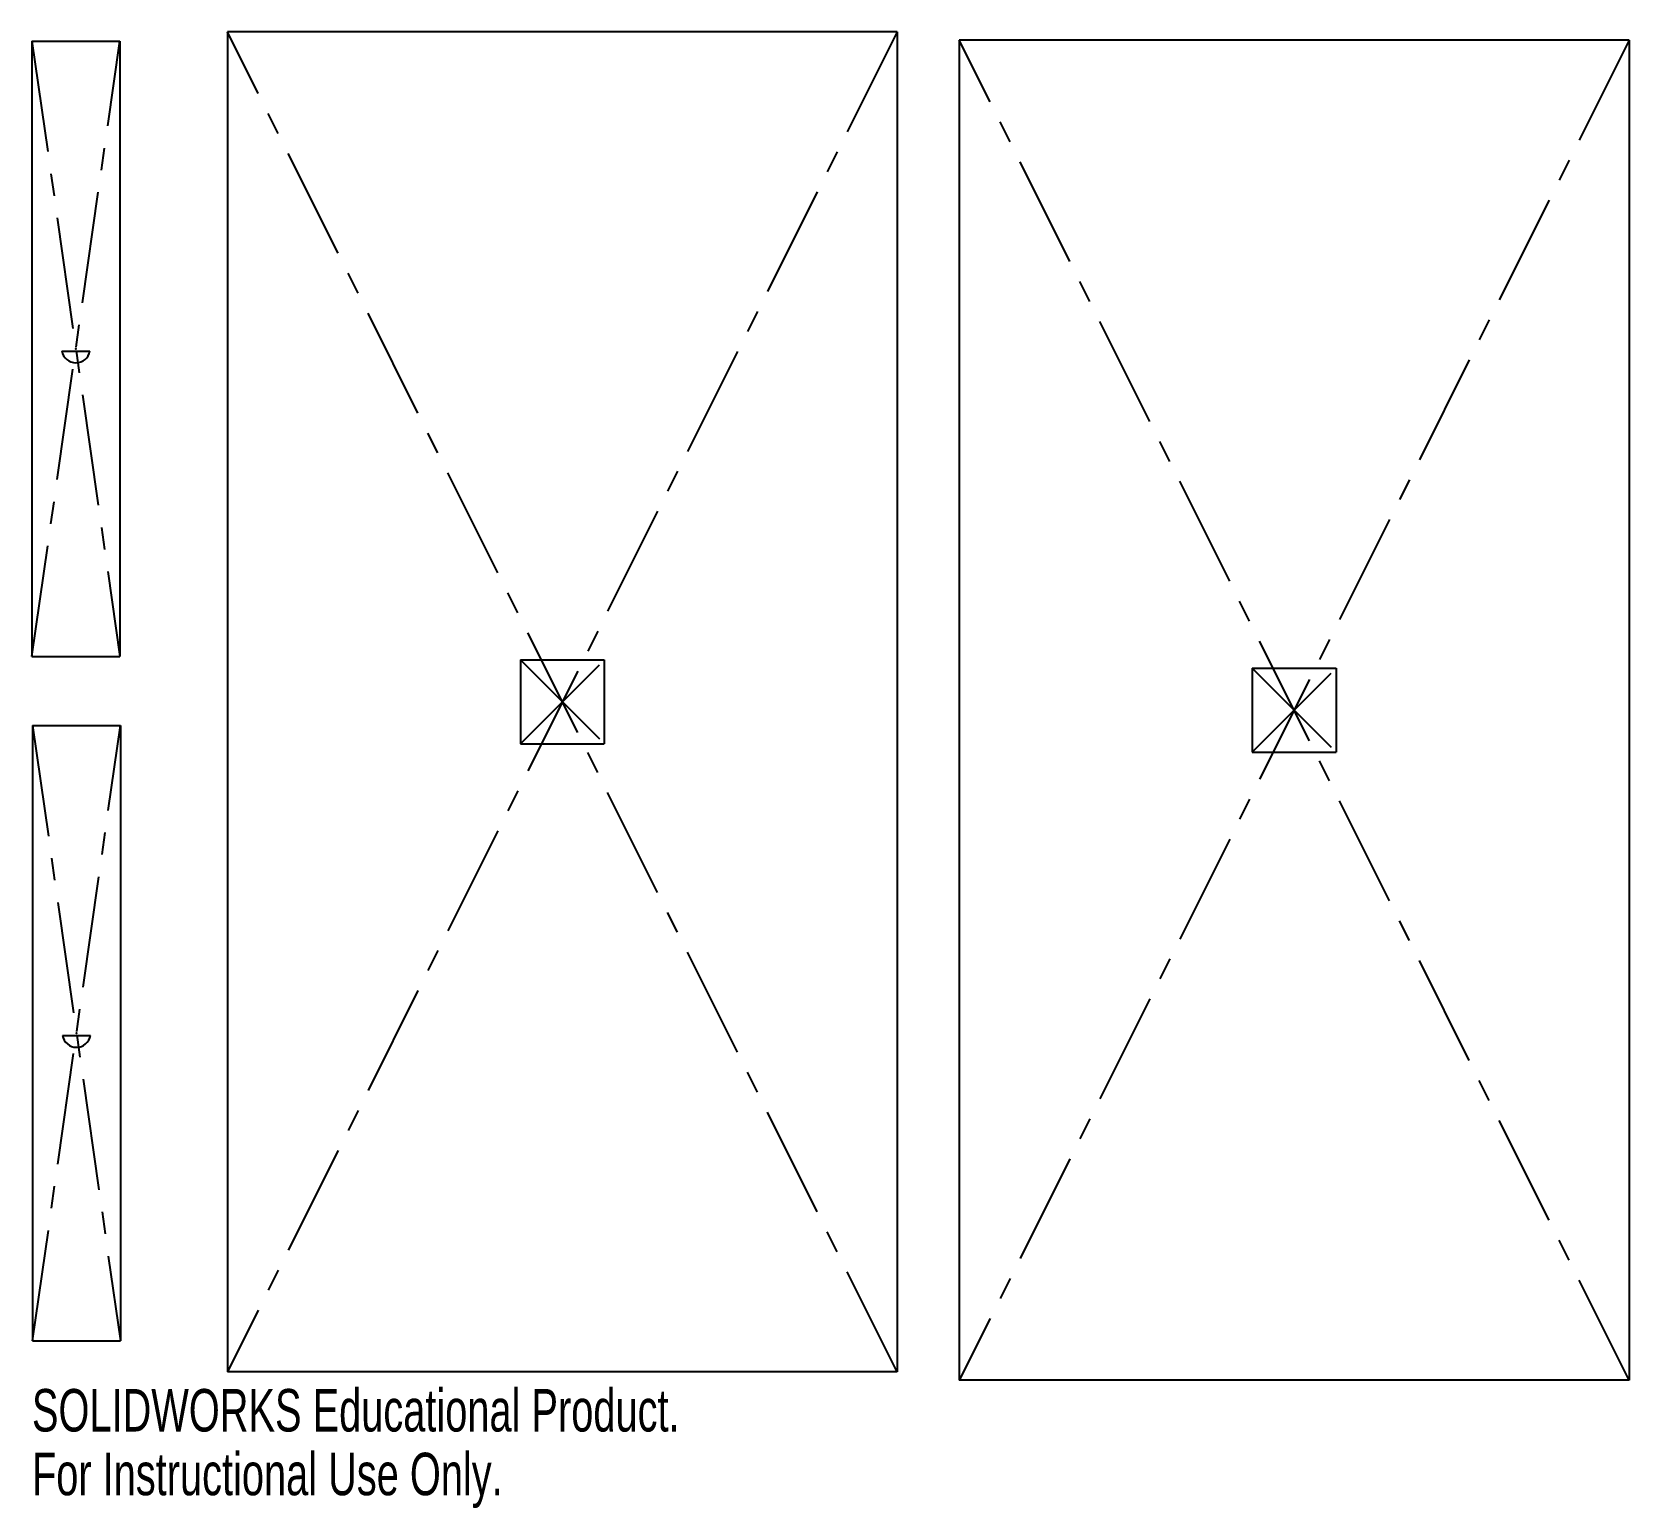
# Model space of a CAD drawing. Header units: inches. Extents: x -14.97 to -7.82, y 7.9 to 14.51.
import ezdxf

# ---------------------------------------------------------------- set-up
doc = ezdxf.new("R2010")
doc.units = ezdxf.units.IN
doc.header["$MEASUREMENT"] = 0
doc.header["$PDSIZE"] = -1
doc.linetypes.add('CENTERX2', pattern=[0.8, 0.5, -0.1, 0.1, -0.1])
doc.styles.add('SLDTEXTSTYLE0', font='TXT', dxfattribs={"width": 0.7})

msp = doc.modelspace()

# ---------------------------------------------------------------- linework, layer by layer
at = {"color": 7, "linetype": 'Continuous'}
for p, q in [((-14.9719, 14.4736), (-14.5782, 14.4736)), ((-14.9719, 14.4736), (-14.9719, 11.7177)), ((-14.5782, 14.4736), (-14.5782, 11.7177)), ((-11.0963, 14.5147), (-14.0963, 14.5147)), ((-14.0963, 14.5147), (-14.0963, 8.5147)), ((-11.0963, 14.5147), (-11.0963, 8.5147)), ((-7.8182, 14.4773), (-10.8182, 14.4773)), ((-10.8182, 14.4773), (-10.8182, 8.4773)), ((-7.8182, 14.4773), (-7.8182, 8.4773)), ((-14.8373, 13.0858), (-14.7128, 13.0858)), ((-14.9719, 11.7177), (-14.5782, 11.7177)), ((-12.7838, 11.7022), (-12.4088, 11.7022)), ((-12.7838, 11.7022), (-12.7838, 11.3272)), ((-12.4088, 11.7022), (-12.4088, 11.3272)), ((-9.5057, 11.6648), (-9.1307, 11.6648)), ((-9.5057, 11.6648), (-9.5057, 11.2898)), ((-9.1307, 11.6648), (-9.1307, 11.2898)), ((-14.9692, 11.4085), (-14.5755, 11.4085)), ((-14.9692, 11.4085), (-14.9692, 8.6526)), ((-14.5755, 11.4085), (-14.5755, 8.6526)), ((-12.7838, 11.3272), (-12.4088, 11.3272)), ((-9.5057, 11.2898), (-9.1307, 11.2898)), ((-14.8346, 10.0207), (-14.7102, 10.0207)), ((-14.9692, 8.6526), (-14.5755, 8.6526)), ((-11.0963, 8.5147), (-14.0963, 8.5147)), ((-7.8182, 8.4773), (-10.8182, 8.4773))]:
    msp.add_line(p, q, dxfattribs=at)
at = {"color": 7, "linetype": 'CENTERX2'}
for p, q in [((-14.9719, 14.4736), (-14.5782, 11.7177)), ((-14.9719, 11.7177), (-14.5782, 14.4736)), ((-11.0963, 14.5147), (-14.0963, 8.5147)), ((-11.0963, 8.5147), (-14.0963, 14.5147)), ((-7.8182, 14.4773), (-10.8182, 8.4773)), ((-7.8182, 8.4773), (-10.8182, 14.4773)), ((-12.7838, 11.7022), (-12.4088, 11.3272)), ((-12.7838, 11.3272), (-12.4088, 11.7022)), ((-9.5057, 11.6648), (-9.1307, 11.2898)), ((-9.5057, 11.2898), (-9.1307, 11.6648)), ((-14.9692, 11.4085), (-14.5755, 8.6526)), ((-14.9692, 8.6526), (-14.5755, 11.4085))]:
    msp.add_line(p, q, dxfattribs=at)
at = {"color": 7, "linetype": 'Continuous'}
for centre in [(-14.7751, 13.0957), (-14.7724, 10.0305)]:
    msp.add_arc(centre, 0.063, 188.9893, 351.0107, dxfattribs=at)
for p in [(-14.7751, 13.0957), (-12.5963, 11.5147), (-12.5963, 11.5147), (-9.3182, 11.4773), (-9.3182, 11.4773), (-14.7724, 10.0305)]:
    msp.add_point(p, dxfattribs=at)

# ---------------------------------------------------------------- texts
at = {"color": 7, "linetype": 'Continuous', "char_height": 0.1903, "attachment_point": 1, "style": 'SLDTEXTSTYLE0'}
for s, insert in [('SOLIDWORKS Educational Product.', (-14.9719, 8.4371)), ('For Instructional Use Only.', (-14.9719, 8.1517))]:
    msp.add_mtext(s, dxfattribs=dict(at, insert=insert))

doc.saveas('drawing.dxf')
